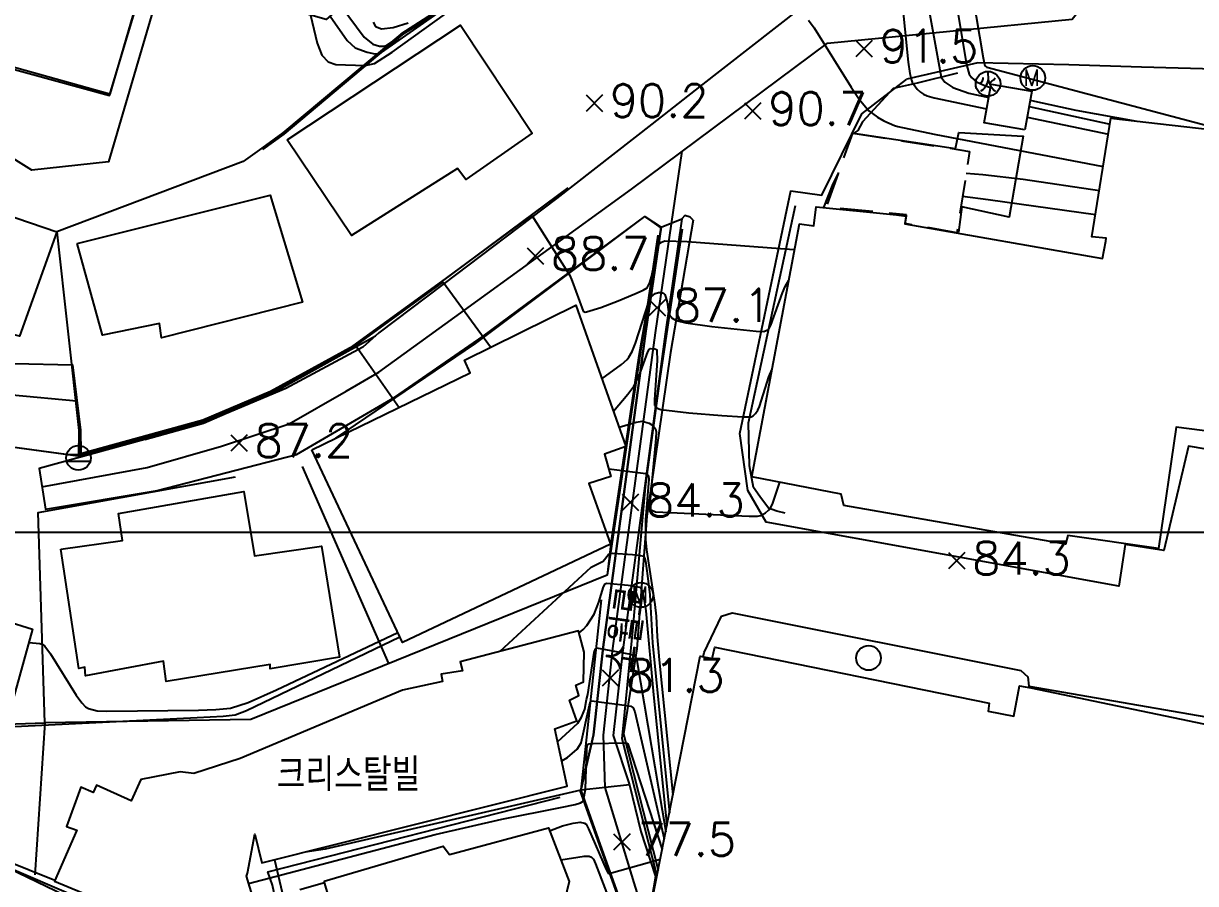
# Model space of a CAD drawing. Extents: x 199116 to 199565, y 548943 to 549516.
# Drawn here: x 199211.4 to 199282.7, y 549178.6 to 549231 of the extents above; entities that cross this region are included whole.
import ezdxf
from ezdxf.enums import TextEntityAlignment as Align

# ---------------------------------------------------------------- set-up
doc = ezdxf.new("R2010")
doc.units = 0
doc.header["$MEASUREMENT"] = 0
doc.linetypes.add('ANYANG3', pattern=[3, 2, -1])
for name, color, linetype in [('A0013114', 1, 'CONTINUOUS'), ('A0013118', 1, 'CONTINUOUS'), ('A0023210', 7, 'CONTINUOUS'), ('B0014111', 7, 'CONTINUOUS'), ('B0014112', 7, 'CONTINUOUS'), ('B0014113', 7, 'CONTINUOUS'), ('B0014116', 7, 'ANYANG3'), ('B0024121', 7, 'CONTINUOUS'), ('C0226232', 7, 'CONTINUOUS'), ('C0256324', 1, 'CONTINUOUS'), ('C0393323', 7, 'CONTINUOUS'), ('C0513369', 1, 'CONTINUOUS'), ('C0536119', 7, 'CONTINUOUS'), ('D0015222', 3, 'CONTINUOUS'), ('F0017111', 30, 'CONTINUOUS'), ('F0017114', 7, 'CONTINUOUS'), ('F0027132', 7, 'CONTINUOUS'), ('F0027217', 7, 'CONTINUOUS'), ('F0047224', 7, 'CONTINUOUS'), ('F0047226', 1, 'CONTINUOUS'), ('H0037335', 7, 'CONTINUOUS'), ('H0049111', 7, 'CONTINUOUS'), ('H0049140', 7, 'CONTINUOUS')]:
    doc.layers.add(name, color=color, linetype=linetype)
doc.styles.add('GHS', font='ROMANS', dxfattribs={"bigfont": 'NGSW.shx'})
doc.styles.add('HIST', font='romans.shx', dxfattribs={"bigfont": 'ngsw.shx'})

# ---------------------------------------------------------------- blocks, each defined once
blk = doc.blocks.new('F0027217')
at = {"layer": 'F0027217'}
for points in [[(0.5, 0.5), (-0.5, -0.5)], [(-0.5, 0.5), (0.5, -0.5)]]:
    blk.add_lwpolyline(points, dxfattribs=at)
blk = doc.blocks.new('C0226232')
at = {"layer": 'C0226232'}
for points in [[(-0.72, 0.211), (0.72, 0.211)], [(-0.722, -0.202), (0.722, -0.202)]]:
    blk.add_lwpolyline(points, dxfattribs=at)
blk.add_circle((0, 0), 0.75, dxfattribs=at)
blk = doc.blocks.new('C0256324')
at = {"layer": 'C0256324'}
for points in [[(-0.004, 0.68), (0.002, 0.272), (-0.021, 0.123), (-0.053, 0.014), (-0.102, -0.097), (-0.156, -0.195), (-0.228, -0.284), (-0.32, -0.373), (-0.411, -0.436), (-0.466, -0.467)], [(-0.315, 0.37), (-0.322, 0.304), (-0.336, 0.242), (-0.354, 0.185), (-0.382, 0.121), (-0.42, 0.058), (-0.45, 0.025)], [(0.002, 0.272), (0.051, 0.098), (0.105, -0.026), (0.16, -0.135), (0.223, -0.235), (0.292, -0.321), (0.369, -0.407), (0.449, -0.479)], [(0.109, 0.072), (0.184, 0.109), (0.24, 0.148), (0.298, 0.192), (0.347, 0.239), (0.388, 0.291), (0.44, 0.368)]]:
    blk.add_lwpolyline(points, dxfattribs=at)
blk.add_circle((0, 0), 0.75, dxfattribs=at)
blk = doc.blocks.new('C0513369')
at = {"layer": 'C0513369'}
blk.add_circle((0, 0), 0.75, dxfattribs=at)
at = {"layer": 'C0513369', "style": 'GHS'}
blk.add_text('M', height=1, dxfattribs=at).set_placement((-0.582, -0.477))
blk = doc.blocks.new('D0015222')
at = {"layer": 'D0015222'}
blk.add_circle((0, 0), 0.75, dxfattribs=at)

msp = doc.modelspace()

# ---------------------------------------------------------------- linework, layer by layer
at = {"layer": 'A0013114', "flags": 128}
for points in [[(199258.57, 549231.85), (199252.52, 549227.13), (199249.59, 549224.83), (199243.8, 549220.31), (199236.873, 549215.073), (199232.98, 549212.13), (199232.02, 549211.25), (199227.34, 549208.75), (199222.32, 549206.63), (199218.76, 549205.65), (199212.33, 549203.88), (199212.72, 549201.39), (199219.5, 549202.54), (199227.98, 549204.72), (199233.97, 549208.22), (199239.343, 549211.926), (199249.17, 549219.21), (199250.17, 549218.56), (199249.226, 549212.224), (199246.634, 549192.993), (199246.049, 549187.674), (199245.27, 549184.29), (199246.454, 549180.969), (199249.18, 549173.32)], [(199283.83, 549228.17), (199279.37, 549228.31), (199274.95, 549228.45), (199269.43, 549228.56), (199265.1, 549227.58)], [(199252.11, 549218.99), (199251.93, 549219.18), (199251.61, 549219.28), (199251.42, 549219.07), (199250.414, 549212.056), (199247.826, 549192.847), (199247.251, 549187.626), (199248.23, 549184.63), (199248.925, 549181.776), (199249.82, 549179.05), (199249.58, 549177.63), (199250.61, 549175.59), (199252.54, 549164.85), (199257.49, 549163.5), (199264.93, 549162.09), (199281.19, 549159.36), (199294.05, 549157.2)], [(199216.71, 549176.52), (199209.91, 549179.79)]]:
    msp.add_lwpolyline(points, dxfattribs=at)
at = {"layer": 'A0013118', "flags": 128}
for points in [[(199252.71, 549192.42), (199252.78, 549192.67), (199253.84, 549194.89), (199254.48, 549195.09), (199272.03, 549191.58), (199272.47, 549191.2), (199272.53, 549190.62), (199292.06, 549187.24), (199294.76, 549203.11), (199282.24, 549205.23), (199280.73, 549198.89), (199278.38, 549199.25), (199278, 549196.71), (199256.54, 549200.6), (199255.44, 549202.54), (199254.95, 549206), (199258.05, 549220.77), (199259.93, 549220.51), (199262.36, 549225.46), (199263.78, 549226.56), (199265.1, 549227.58)], [(199252.11, 549218.99), (199250.73, 549210.94), (199249.28, 549200.97), (199248.69, 549192.91), (199247.87, 549187.72), (199249.98, 549179.42)]]:
    msp.add_lwpolyline(points, dxfattribs=at)
at = {"layer": 'A0023210', "flags": 128}
for points in [[(199212.5, 549202.75), (199218.9, 549203.94), (199223.43, 549205.23), (199227.53, 549206.6), (199231, 549208.59), (199232.99, 549209.73), (199237.62, 549213.09), (199248.35, 549220.88), (199260.28, 549229.76), (199275.17, 549231.22), (199281.85, 549239.65)], [(199251.813, 549162.023), (199249.91, 549174.17), (199248.529, 549178.668), (199246.75, 549184.46), (199246.65, 549187.65), (199247.23, 549192.92), (199249.82, 549212.14), (199251.44, 549223.18)]]:
    msp.add_lwpolyline(points, dxfattribs=at)
at = {"layer": 'B0014111', "flags": 128}
for points in [[(199217.181, 549245.126), (199221.594, 549243.836), (199221.353, 549242.955), (199222.832, 549242.557), (199224.351, 549239.727), (199223.517, 549237.125), (199219.959, 549238.079), (199216.619, 549226.655), (199205.286, 549229.815), (199210.165, 549247.176), (199213.75, 549246.128), (199214.333, 549248.009), (199217.687, 549247.036)], [(199232.205, 549233.339), (199229.793, 549231.192), (199219.907, 549234.014), (199216.544, 549222.545), (199211.875, 549222.031), (199206.445, 549225.418), (199204.453, 549227.494), (199205.111, 549229.724), (199216.611, 549226.582), (199220.008, 549237.923), (199223.641, 549236.975), (199224.404, 549239.662), (199224.76, 549239.292), (199227.585, 549241.162), (199229.149, 549239.282), (199228.198, 549238.531)], [(199272.271, 549224.488), (199269.8, 549224.921), (199270.238, 549227.26), (199272.716, 549226.84)]]:
    msp.add_lwpolyline(points, close=True, dxfattribs=at)
for points in [[(199286.07, 549205.8), (199281.49, 549206.4), (199280.41, 549199.01), (199274.89, 549199.8), (199274.76, 549199.26), (199261.28, 549201.62), (199261.1, 549202.31), (199255.68, 549203.37), (199258.58, 549218.77), (199259.44, 549218.65), (199259.59, 549219.81), (199264.48, 549219.31), (199265.06, 549219.24), (199264.99, 549218.76), (199277.01, 549216.66), (199277.21, 549217.72), (199277.224, 549217.889), (199276.36, 549217.98), (199277.52, 549225.19), (199284.975, 549224.335)], [(199228.92, 549205.01), (199238.54, 549209.69), (199238.19, 549210.46), (199244.97, 549213.81), (199248.02, 549205.22), (199246.72, 549204.74), (199247.11, 549203.39), (199245.77, 549202.96), (199247.08, 549199.27), (199234.43, 549193.28), (199228.92, 549205.01)], [(199285.35, 549167.46), (199265.6, 549171.62), (199265.75, 549173.08), (199250.33, 549176.23), (199249.62, 549177.61), (199252.54, 549192.45), (199253.273, 549192.31), (199253.43, 549193), (199270.12, 549189.59), (199270.05, 549189.108), (199271.61, 549188.81), (199271.95, 549190.64), (199272.64, 549190.52), (199291.81, 549186.52)]]:
    msp.add_lwpolyline(points, dxfattribs=at)
at = {"layer": 'B0014112', "flags": 128}
for points in [[(199227.41, 549223.87), (199237.95, 549230.85), (199242.32, 549224.29), (199238.29, 549221.46), (199237.77, 549222.14), (199231.33, 549218.05), (199227.41, 549223.87)], [(199195.46, 549213.43), (199198.78, 549223.27), (199213.41, 549218.28), (199211.13, 549211.93), (199210.42, 549212.11), (199209.53, 549209.76), (199206.65, 549210.74), (199206.56, 549210.41), (199201.19, 549212.28), (199201.03, 549211.74), (199195.46, 549213.43)], [(199214.65, 549217.57), (199226.39, 549220.52), (199228.34, 549214), (199219.78, 549211.82), (199219.64, 549212.7), (199216.19, 549211.98), (199214.65, 549217.57)], [(199197.6, 549203.44), (199209.89, 549200.12), (199209.03, 549196.89), (199210.74, 549196.4), (199210.24, 549194.62), (199211.93, 549194.09), (199210.61, 549189.33), (199195.12, 549193.57), (199197.6, 549203.44)], [(199213.65, 549198.97), (199217.39, 549199.49), (199217.16, 549201.13), (199224.78, 549202.47), (199225.43, 549198.56), (199229.5, 549199.15), (199230.6, 549192.39), (199226.38, 549191.68), (199226.37, 549191.94), (199220.05, 549190.92), (199219.9, 549192.15), (199215.15, 549191.26), (199215.11, 549191.78), (199214.75, 549191.7), (199213.65, 549198.97)], [(199229.66, 549178.77), (199236.91, 549180.9), (199237.28, 549180.39), (199243.3, 549182.01), (199244.57, 549178.74), (199244.12, 549176.9), (199239.35, 549175.45), (199241.42, 549168.4), (199238.55, 549167.49), (199233.78, 549169.38), (199233.21, 549171.13), (199231.2, 549170.63), (199229.73, 549175.66), (199230.5, 549175.88), (199229.66, 549178.77)]]:
    msp.add_lwpolyline(points, dxfattribs=at)
at = {"layer": 'B0014113', "flags": 128}
msp.add_lwpolyline([(199225.549, 549177.057), (199224.932, 549179.062), (199225.01, 549179.25), (199225.44, 549181.62), (199225.87, 549179.87), (199244.45, 549184.55), (199243.7, 549188.04), (199245.04, 549188.51), (199244.59, 549189.78), (199245.15, 549190.05), (199244.98, 549190.68), (199245.44, 549190.89), (199245.47, 549192.69), (199245.13, 549194), (199237.93, 549192.11), (199238.07, 549191.57), (199236.79, 549191.35), (199236.86, 549190.92), (199234.42, 549190.38), (199224.56, 549186.22), (199221.73, 549185.31), (199220.91, 549185.41), (199218.51, 549184.94), (199217.92, 549183.65), (199215.82, 549184.6), (199215.61, 549184.15), (199214.87, 549184.49), (199214, 549182.08), (199214.63, 549181.86), (199213.27, 549178.77), (199223.1, 549174.68)], dxfattribs=at)
at = {"layer": 'B0014116', "flags": 128}
msp.add_lwpolyline([(199261.811, 549224.29), (199268.923, 549223.177), (199268.146, 549218.223), (199265.011, 549218.784), (199265.093, 549219.308), (199260.221, 549219.787)], close=True, dxfattribs=at)
at = {"layer": 'B0024121', "flags": 128}
for points in [[(199249.6, 549241.81), (199242.7, 549235.71), (199234.33, 549230.31), (199227.16, 549224.3), (199225.869, 549223.375)], [(199225.869, 549223.375), (199224.73, 549222.56), (199213.41, 549218.28)], [(199218.73, 549176.02), (199208.61, 549180.37), (199192.5, 549187.49), (199183.93, 549191.26), (199180.67, 549192.74), (199180.05, 549193.35), (199179.61, 549193.88), (199179.01, 549194.85), (199177.87, 549197.75), (199178.07, 549198.79), (199183.19, 549221.4)], [(199230.379, 549205.72), (199238.86, 549211.48), (199249.17, 549219.21), (199250.16, 549218.51)], [(199250.05, 549217.86), (199248.78, 549210.61), (199247.99, 549205.303)], [(199247.98, 549205.2), (199247.148, 549199.624)], [(199247.149, 549199.633), (199246.87, 549197.385), (199225.21, 549188.6), (199212.68, 549188.4), (199212.26, 549201.2), (199224.276, 549203.377)], [(199233.589, 549191.998), (199228.349, 549203.99)], [(199246.52, 549195.89), (199245.27, 549184.29), (199229.73, 549180.71), (199228.51, 549180.53)], [(199245.22, 549184.28), (199249.14, 549173.28), (199249.919, 549168.478)], [(199226.651, 549180.067), (199227.49, 549176.43), (199225.87, 549172.36), (199221.05, 549174.58), (199220.77, 549175.13)]]:
    msp.add_lwpolyline(points, dxfattribs=at)
at = {"layer": 'C0393323', "flags": 128}
msp.add_lwpolyline([(199248.23, 549184.63), (199245.27, 549184.29), (199246.049, 549187.674), (199246.634, 549192.993), (199249.226, 549212.224), (199250.17, 549218.56), (199251.42, 549219.07), (199250.414, 549212.056), (199247.826, 549192.847), (199247.251, 549187.626)], close=True, dxfattribs=at)
at = {"layer": 'C0536119', "flags": 128}
msp.add_lwpolyline([(199249.91, 549179.06), (199247.79, 549187.42), (199248.44, 549193.99), (199249.21, 549202.75), (199250.11, 549209.35), (199251.46, 549218.45)], dxfattribs=at)
at = {"layer": 'F0017111', "flags": 128}
for points, elevation in [([(199230.706, 549232.005), (199232.105, 549230.131), (199232.624, 549229.697), (199233.031, 549229.579), (199233.301, 549229.57), (199233.463, 549229.614), (199241.754, 549235.326), (199242.975, 549236.223), (199248.384, 549240.747), (199248.585, 549240.871), (199248.835, 549240.919), (199249.093, 549240.919), (199249.4, 549240.824), (199257.115, 549236.668), (199258.738, 549235.848), (199259.801, 549235.476), (199265.757, 549233.803), (199266.022, 549233.612), (199266.181, 549233.283), (199267.186, 549227.693), (199267.408, 549227.38), (199267.892, 549227.053), (199268.885, 549226.714), (199270.087, 549226.451)], 93), ([(199230.038, 549231.41), (199231.057, 549229.928), (199231.541, 549229.474), (199232.286, 549229.206), (199232.751, 549229.118), (199232.967, 549229.123), (199233.149, 549229.193), (199241.089, 549234.75)], 92), ([(199228.831, 549231.467), (199229.239, 549229.761), (199229.528, 549229.025), (199229.901, 549228.635), (199230.376, 549228.462), (199232.161, 549228.411), (199232.717, 549228.518), (199233.791, 549229.205), (199240.286, 549233.896)], 91), ([(199264.78, 549232.64), (199265.19, 549228.6), (199265.29, 549227.92), (199265.38, 549227.51), (199265.42, 549227.38), (199265.73, 549226.96), (199265.93, 549226.77), (199266.11, 549226.65), (199266.34, 549226.55), (199266.77, 549226.43), (199269.959, 549225.768)], 92), ([(199268.04, 549232.6), (199268.74, 549228.47), (199268.85, 549228.02), (199268.9, 549227.87), (199269.04, 549227.67), (199269.35, 549227.4), (199269.79, 549227.2), (199270.199, 549227.054)], 94), ([(199259.13, 549231.17), (199259.46, 549230.7), (199261.71, 549227.08), (199262.21, 549226.35), (199262.79, 549225.65), (199263.31, 549225.26), (199263.7, 549225.04), (199264.36, 549224.75), (199264.56, 549224.69), (199266.76, 549224.22), (199277.049, 549222.26)], 91), ([(199232.645, 549231.041), (199232.783, 549230.781), (199233.152, 549230.625), (199233.863, 549230.723), (199234.77, 549231.005)], 94), ([(199272.614, 549226.3), (199272.87, 549226.23), (199275.39, 549225.69), (199279.091, 549225.01)], 94), ([(199272.541, 549225.914), (199277.463, 549224.837)], 93), ([(199272.417, 549225.258), (199277.366, 549224.231)], 92), ([(199260.051, 549219.763), (199260.62, 549221.2), (199260.96, 549221.88)], 89), ([(199268.716, 549221.856), (199269.73, 549221.76), (199272.18, 549221.48), (199276.814, 549220.799)], 89), ([(199268.494, 549220.444), (199270.05, 549220.25), (199276.579, 549219.34)], 88), ([(199210.816, 549210.263), (199214.353, 549210.176), (199214.839, 549206.2), (199214.866, 549204.842), (199214.882, 549204.816), (199214.92, 549204.807), (199222.278, 549206.834), (199226.405, 549208.591), (199231.429, 549211.347), (199236.826, 549215.259), (199242.277, 549219.264), (199242.321, 549219.255), (199244.6, 549215.628), (199244.745, 549215.272), (199245.415, 549213.445), (199245.535, 549213.398), (199245.623, 549213.412), (199246.486, 549213.683), (199247.54, 549214.08), (199248.56, 549214.5), (199249.07, 549214.73), (199249.31, 549214.88), (199249.48, 549215.2), (199249.58, 549215.53), (199249.93, 549217.24), (199250.02, 549217.5), (199250.19, 549217.66), (199250.39, 549217.74), (199251.75, 549217.7), (199258.24, 549217.2)], 89), ([(199262.292, 549219.534), (199262.313, 549219.581)], 88), ([(199239.789, 549211.25), (199236.923, 549215.174), (199236.832, 549215.204), (199231.487, 549211.308), (199226.392, 549208.53), (199222.206, 549206.762), (199214.851, 549204.742), (199214.822, 549204.749), (199214.805, 549204.785), (199214.796, 549206.169), (199214.601, 549207.965), (199210.679, 549208.348), (199209.416, 549202.772), (199198.192, 549205.232), (199194.374, 549210.198), (199195.528, 549213.409)], 88), ([(199246.56, 549209.34), (199247.75, 549210.21), (199248.09, 549210.51), (199248.2, 549210.66), (199248.4, 549211), (199248.6, 549211.5), (199249.41, 549214.01), (199249.55, 549214.32), (199249.79, 549214.52), (199249.99, 549214.59), (199250.19, 549214.59), (199250.3, 549214.54), (199250.38, 549214.46), (199250.45, 549214.28), (199250.52, 549213.99), (199250.61, 549213.4), (199250.66, 549213.23), (199250.84, 549213.02), (199251.08, 549212.89), (199251.66, 549212.74), (199253.25, 549212.51), (199255.93, 549212.23), (199256.41, 549212.22), (199256.68, 549212.34), (199256.84, 549212.6), (199257.54, 549214.56), (199257.71, 549214.96), (199257.93, 549215.33)], 88), ([(199195.5, 549213.418), (199194.355, 549210.194), (199198.179, 549205.187), (199209.46, 549202.726), (199210.216, 549205.263), (199214.672, 549204.651), (199222.223, 549206.703), (199226.446, 549208.514), (199231.526, 549211.275), (199231.667, 549211.249), (199234.23, 549207.593)], 87), ([(199247.26, 549207.37), (199248.14, 549208.4), (199248.49, 549208.89), (199248.83, 549209.52), (199249.35, 549210.97), (199249.44, 549211.11), (199249.52, 549211.18), (199249.78, 549211.16), (199249.87, 549211.12), (199249.9, 549211.05), (199249.92, 549210.45), (199249.75, 549208.05), (199249.75, 549207.74), (199249.86, 549207.58), (199250.01, 549207.5), (199250.14, 549207.47), (199251.85, 549207.27), (199253.86, 549207.1), (199255.13, 549207.01), (199255.63, 549207.01), (199255.76, 549207.08), (199255.9, 549207.23), (199256.05, 549207.43), (199256.15, 549207.65), (199256.72, 549209.46), (199256.91, 549209.92)], 87), ([(199247.61, 549206.4), (199248.64, 549206.7), (199249, 549206.75), (199249.43, 549206.64), (199249.65, 549206.5), (199249.81, 549206.29), (199249.85, 549206.1), (199249.84, 549205.71), (199249.46, 549201.59), (199249.46, 549201.51), (199249.56, 549201.36), (199249.81, 549201.24), (199255.52, 549200.97), (199256.02, 549200.97), (199256.23, 549201.01), (199256.51, 549201.17), (199256.7, 549201.34), (199256.83, 549201.51), (199256.95, 549201.76), (199257.379, 549203.038)], 86), ([(199240.371, 549192.751), (199245.91, 549197.88), (199246.64, 549198.23), (199246.94, 549198.63), (199247.02, 549198.69), (199247.23, 549198.72), (199248.41, 549198.65), (199248.9, 549198.59), (199249.08, 549198.54), (199249.14, 549198.48), (199249.21, 549198.24), (199249.34, 549197.35), (199249.47, 549196.18), (199249.64, 549193.26), (199250.661, 549182.9)], 84), ([(199245.166, 549193.863), (199245.18, 549193.87), (199245.41, 549194.07), (199245.65, 549194.33), (199246.09, 549195.01), (199246.37, 549195.73), (199246.65, 549196.68), (199246.76, 549196.86), (199246.84, 549196.9), (199248.16, 549196.78), (199248.65, 549196.7), (199248.85, 549196.65), (199248.93, 549196.59), (199249, 549196.39), (199249.12, 549195.85), (199249.22, 549195.21), (199249.7, 549190.1), (199250.512, 549182.142)], 83), ([(199211.71, 549193.28), (199212.38, 549193.22), (199212.55, 549193.17), (199212.67, 549193.06), (199213.02, 549192.59), (199214.58, 549190.08), (199214.93, 549189.62), (199215.15, 549189.38), (199215.33, 549189.27), (199215.85, 549189.12), (199216.44, 549189.1), (199222.03, 549189.16), (199223.07, 549189.2), (199223.97, 549189.29), (199225.04, 549189.64), (199226.77, 549190.41), (199234.139, 549193.9)], 86), ([(199243.87, 549187.25), (199245.09, 549188.37), (199245.32, 549188.74), (199245.51, 549189.23), (199245.63, 549189.82), (199245.71, 549190.13), (199246.09, 549192.67), (199246.16, 549192.91), (199246.23, 549192.96), (199248.29, 549192.58), (199248.537, 549192.484), (199248.647, 549192.343), (199248.686, 549192.187), (199250.438, 549181.769)], 82), ([(199244.121, 549186.081), (199244.47, 549186.29), (199245.06, 549186.8), (199245.29, 549187.17), (199245.8, 549189.47), (199245.87, 549189.68), (199245.93, 549189.73), (199247.94, 549189.48), (199248.307, 549189.418), (199248.456, 549189.313), (199248.567, 549189.06), (199250.353, 549181.337)], 81), ([(199243.37, 549181.83), (199244.17, 549182.12), (199244.81, 549182.28), (199245.23, 549182.36), (199245.49, 549182.29), (199245.59, 549182.22), (199245.75, 549181.95), (199246.82, 549179.48), (199246.94, 549179.24), (199246.99, 549179.23), (199250.11, 549180.1)], 78), ([(199244.061, 549180.05), (199245.47, 549180.28), (199245.78, 549180.29), (199245.92, 549180.23), (199246.04, 549180.1), (199246.17, 549179.82), (199247.41, 549176.58), (199247.58, 549176.24), (199247.62, 549176.2), (199247.72, 549176.16), (199248.09, 549176.22), (199250.078, 549176.72)], 77), ([(199228.18, 549178.25), (199229.686, 549178.679)], 78)]:
    msp.add_lwpolyline(points, dxfattribs=dict(at, elevation=elevation))
at = {"layer": 'F0017114', "flags": 128}
for points, elevation in [([(199269.1, 549232.73), (199269.74, 549228.87), (199269.85, 549228.39), (199269.97, 549228.31), (199284.97, 549224.33)], 95), ([(199246.98, 549203.85), (199249.22, 549203.57), (199249.33, 549203.52), (199249.4, 549203.42), (199249.41, 549203.22), (199249.2, 549200.75), (199249.21, 549199.56), (199249.27, 549198.92), (199249.77, 549195.59), (199249.85, 549194.89), (199249.92, 549193.63), (199250.04, 549192.24), (199250.88, 549184.012)], 85), ([(199209.6, 549188.12), (199221.93, 549188.72), (199223.52, 549188.81), (199224.25, 549188.88), (199224.94, 549189.15), (199234.266, 549193.628)], 85), ([(199183.882, 549183.955), (199186.18, 549189.11), (199186.63, 549190.03), (199186.66, 549190.08), (199186.74, 549190.08), (199186.93, 549190.04), (199187.82, 549189.66), (199194.15, 549186.77), (199197.1, 549185.46), (199200.28, 549184.1), (199205.46, 549181.96), (199213.288, 549178.811)], 80), ([(199225.069, 549178.617), (199236.42, 549181.59), (199240.48, 549182.53), (199244.04, 549183.24), (199244.94, 549183.43), (199245.25, 549183.53), (199245.36, 549183.58), (199245.44, 549183.69), (199245.56, 549184.36), (199245.64, 549186.81), (199245.68, 549187.07), (199245.76, 549187.11), (199246.03, 549187.14), (199247.912, 549187.183), (199248.076, 549187.167), (199248.13, 549187.117), (199250.227, 549180.694)], 80)]:
    msp.add_lwpolyline(points, dxfattribs=dict(at, elevation=elevation))
at = {"layer": 'F0047224', "flags": 128}
for points in [[(199249.58, 549241.76), (199242.72, 549235.68), (199238.27, 549232.7), (199234.43, 549230.28), (199227.221, 549224.221), (199225.921, 549223.29)], [(199268.181, 549227.93), (199265.724, 549227.321), (199264.28, 549227.01), (199262.4, 549224.98), (199262.13, 549224.44), (199261.873, 549224.288), (199268.07, 549223.35), (199268.27, 549224.33), (199272.17, 549224.1), (199271.33, 549219.17), (199268.455, 549219.803), (199268.251, 549218.263)], [(199213.41, 549218.28), (199214.75, 549206.18), (199214.72, 549204.62), (199210.24, 549205.23), (199209.5, 549202.69), (199198.15, 549205.17), (199194.33, 549210.18), (199198.78, 549223.27)], [(199257.7, 549201.16), (199257.19, 549201.27), (199256.69, 549201.46), (199256.17, 549202.17), (199255.77, 549202.71), (199255.54, 549204.03), (199255.47, 549206.65), (199256.79, 549212.77), (199258.33, 549219.89)], [(199246.906, 549197.387), (199247.167, 549199.153), (199249.98, 549218.08)], [(199218.76, 549205.65), (199222.32, 549206.63), (199226.51, 549208.45), (199232.79, 549211.95)], [(199197.38, 549206.19), (199192.53, 549187.51), (199203.11, 549183.01), (199205.59, 549188.16), (199212.68, 549188.4), (199212.07, 549179.15)], [(199225.26, 549172.39), (199226.92, 549176.6), (199226.52, 549178.51), (199226.24, 549179.33), (199244.01, 549183.87)]]:
    msp.add_lwpolyline(points, dxfattribs=at)
at = {"layer": 'F0047226', "flags": 128}
msp.add_lwpolyline([(199244.49, 549220.96), (199232.66, 549212.17)], dxfattribs=at)
at = {"layer": 'H0037335', "flags": 128}
msp.add_lwpolyline([(199116.248, 549200), (199558.124, 549200)], dxfattribs=at)

# ---------------------------------------------------------------- block references
at = {"layer": 'C0226232'}
msp.add_blockref('C0226232', (199214.718, 549204.52), dxfattribs=at)
at = {"layer": 'C0256324'}
msp.add_blockref('C0256324', (199270.041, 549227.293), dxfattribs=at)
at = {"layer": 'C0513369'}
for p in [(199272.766, 549227.645), (199248.93, 549196.177)]:
    msp.add_blockref('C0513369', p, dxfattribs=at)
at = {"layer": 'D0015222'}
msp.add_blockref('D0015222', (199262.775, 549192.345), dxfattribs=at)
at = {"layer": 'F0027217'}
for p in [(199262.5, 549229.43, 91.49), (199246.09, 549226.11, 90.16), (199255.73, 549225.63, 90.66), (199242.51, 549216.81, 88.71), (199249.92, 549213.66, 87.04), (199224.48, 549205.42, 87.22), (199248.29, 549201.81, 84.34), (199268.13, 549198.27, 84.32), (199247.07, 549191.13, 81.25), (199247.77, 549181.15, 77.53)]:
    msp.add_blockref('F0027217', p, dxfattribs=at)

# ---------------------------------------------------------------- texts
at = {"layer": 'F0027132', "style": 'HIST'}
for s, p in [('91.5', (199263.45, 549228.58)), ('90.2', (199247.04, 549225.26)), ('90.7', (199256.68, 549224.78)), ('88.7', (199243.46, 549215.96)), ('87.1', (199250.87, 549212.81)), ('87.2', (199225.43, 549204.57)), ('84.3', (199249.24, 549200.96)), ('84.3', (199269.08, 549197.42)), ('81.3', (199248.02, 549190.28)), ('77.5', (199248.72, 549180.3))]:
    msp.add_text(s, height=2, dxfattribs=at).set_placement(p)
at = {"layer": 'H0049111', "style": 'HIST'}
msp.add_text('소월로', height=2, rotation=82, dxfattribs=at).set_placement((199249.411, 549196.531), align=Align.RIGHT)
at = {"layer": 'H0049140', "style": 'HIST'}
msp.add_text('크리스탈빌', height=2, dxfattribs=at).set_placement((199226.774, 549184.235))

doc.saveas('drawing.dxf')
